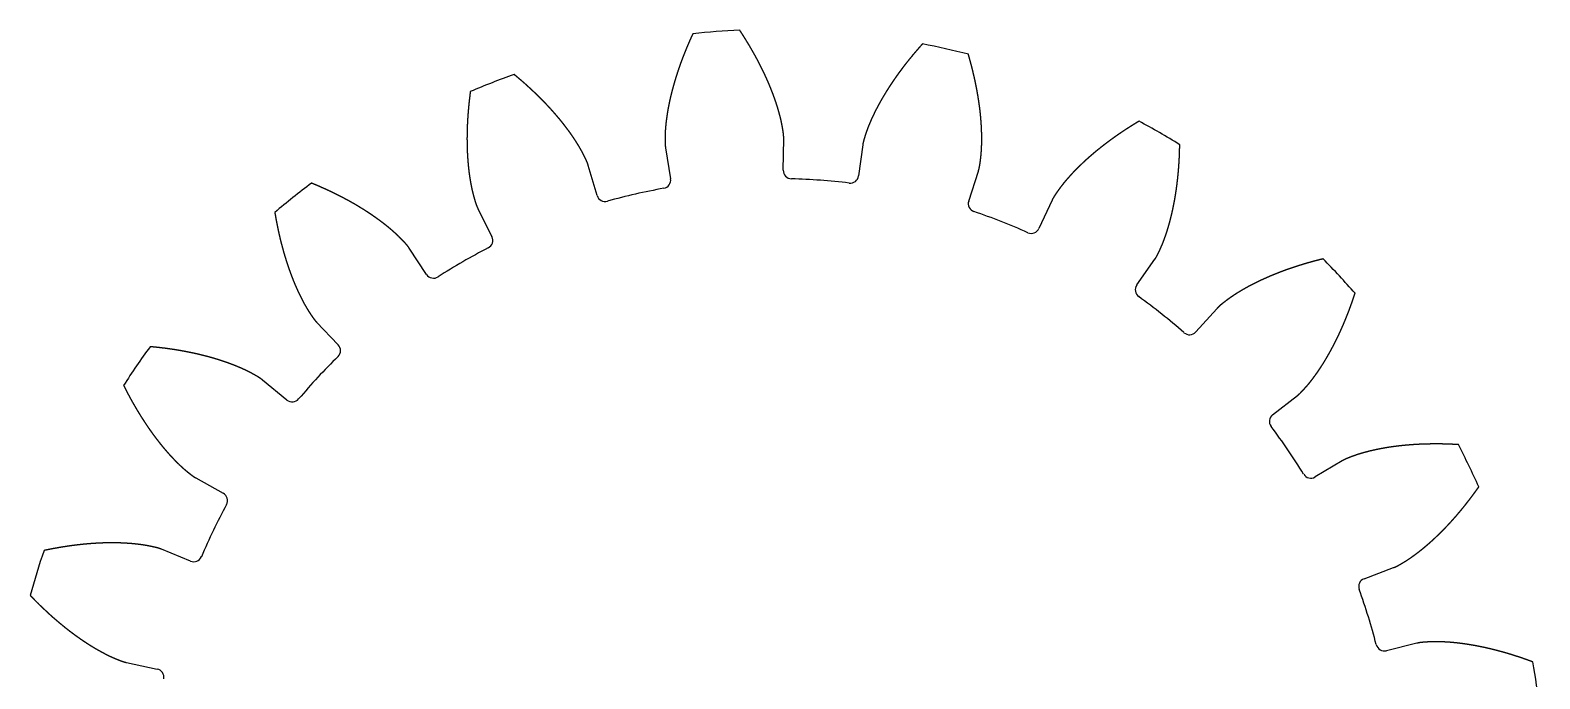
# Model space of a CAD drawing. Header units: millimetres. Extents: x -23 to 22.8, y -23 to 23.
# Drawn here: x -22.17 to 22.84, y 3.62 to 22.98 of the extents above; entities that cross this region are included whole.
import ezdxf

# ---------------------------------------------------------------- set-up
doc = ezdxf.new("R2010")
doc.units = ezdxf.units.MM
doc.layers.get('0').update_dxf_attribs({"linetype": 'CONTINUOUS'})

msp = doc.modelspace()

# ---------------------------------------------------------------- linework, layer by layer
for p, q in [((-3.232, 19.467), (-3.079, 18.543)), ((0.281, 18.795), (0.294, 19.731)), ((2.65, 19.555), (2.524, 18.627)), ((-5.272, 18.043), (-5.535, 18.941)), ((5.808, 17.877), (6.097, 18.768)), ((-8.826, 17.65), (-8.408, 16.812)), ((8.296, 17.905), (7.902, 17.056)), ((-10.356, 15.688), (-10.872, 16.468)), ((10.82, 15.371), (11.358, 16.137)), ((13.205, 14.664), (12.578, 13.969)), ((-13.636, 14.264), (-12.99, 13.587)), ((-14.52, 11.938), (-15.243, 12.532)), ((14.87, 11.499), (15.61, 12.072)), ((16.941, 10.12), (16.137, 9.641)), ((-17.235, 9.611), (-16.418, 9.154)), ((-17.393, 7.128), (-18.26, 7.482)), ((17.599, 6.605), (18.475, 6.935)), ((19.171, 4.677), (18.262, 4.456)), ((-19.302, 4.104), (-18.387, 3.909))]:
    msp.add_line(p, q)
for centre, radius, start, end in [((0, 0), 23, 92.5402, 96.0312), ((0, 0), 23, 75.3974, 78.8883), ((0, 0), 23, 109.6831, 113.174), ((0, 0), 23, 58.2545, 61.7455), ((-3.326, 18.503), 0.25, -79.8105, 9.3826), ((0.531, 18.792), 0.25, 179.1888, 268.3819), ((0, 0), 18.549, 83.0466, 88.3819), ((2.276, 18.661), 0.25, 263.0466, 352.2397), ((0, 0), 23, 126.826, 130.3169), ((-5.032, 18.113), 0.25, 196.3317, 285.5248), ((0, 0), 18.549, 100.1895, 105.5248), ((6.046, 17.8), 0.25, 162.046, 251.2391), ((0, 0), 18.549, 65.9038, 71.2391), ((-8.632, 16.7), 0.25, -62.6677, 26.5254), ((7.675, 17.161), 0.25, 245.9038, 335.0969), ((0, 0), 18.549, 117.3323, 122.6677), ((0, 0), 23, 41.1117, 44.6026), ((-10.147, 15.825), 0.25, 213.4746, 302.6677), ((11.024, 15.227), 0.25, 144.9031, 234.0962), ((0, 0), 18.549, 48.7609, 54.0962), ((12.392, 14.136), 0.25, 228.7609, 317.954), ((0, 0), 23, 143.9688, 147.4598), ((-13.171, 13.414), 0.25, -45.5248, 43.6683), ((0, 0), 18.549, 134.4752, 139.8105), ((-14.361, 12.131), 0.25, 230.6174, 319.8105), ((15.023, 11.301), 0.25, 127.7603, 216.9534), ((0, 0), 18.549, 31.6181, 36.9534), ((0, 0), 23, 23.9688, 27.4598), ((16.009, 9.856), 0.25, 211.6181, 300.8112), ((-16.54, 8.936), 0.25, -28.3819, 60.8112), ((0, 0), 18.549, 151.6181, 156.9534), ((0, 0), 23, 161.1117, 164.6026), ((-17.299, 7.36), 0.25, 247.7603, 336.9534), ((17.687, 6.371), 0.25, 110.6174, 199.8105), ((0, 0), 18.549, 14.4752, 19.8105), ((18.202, 4.699), 0.25, 194.4752, 283.6683), ((0, 0), 23, 6.826, 10.3169), ((-18.439, 3.664), 0.25, -11.2391, 77.954)]:
    msp.add_arc(centre, radius, start, end)
for points in [[(0.294, 19.731), (0.294, 19.741), (0.294, 19.76), (0.294, 19.789), (0.291, 19.827), (0.286, 19.875), (0.28, 19.923), (0.273, 19.97), (0.265, 20.018), (0.257, 20.066), (0.249, 20.113), (0.24, 20.161), (0.231, 20.209), (0.221, 20.256), (0.21, 20.304), (0.199, 20.351), (0.187, 20.399), (0.174, 20.446), (0.162, 20.493), (0.149, 20.541), (0.135, 20.588), (0.121, 20.635), (0.107, 20.683), (0.092, 20.73), (0.077, 20.777), (0.062, 20.824), (0.046, 20.871), (0.029, 20.918), (0.013, 20.965), (-0.004, 21.012), (-0.022, 21.059), (-0.039, 21.106), (-0.057, 21.152), (-0.076, 21.199), (-0.094, 21.246), (-0.113, 21.292), (-0.133, 21.339), (-0.152, 21.386), (-0.172, 21.432), (-0.193, 21.478), (-0.213, 21.525), (-0.234, 21.571), (-0.255, 21.617), (-0.277, 21.664), (-0.299, 21.71), (-0.321, 21.756), (-0.343, 21.802), (-0.366, 21.848), (-0.389, 21.894), (-0.412, 21.94), (-0.435, 21.986), (-0.459, 22.031), (-0.483, 22.077), (-0.508, 22.123), (-0.532, 22.168), (-0.557, 22.214), (-0.582, 22.259), (-0.608, 22.305), (-0.633, 22.35), (-0.659, 22.395), (-0.685, 22.44), (-0.712, 22.485), (-0.739, 22.531), (-0.766, 22.576), (-0.793, 22.62), (-0.82, 22.665), (-0.848, 22.71), (-0.876, 22.755), (-0.904, 22.799), (-0.933, 22.844), (-0.961, 22.889), (-0.984, 22.924), (-1.002, 22.951), (-1.014, 22.969), (-1.019, 22.977)], [(-2.417, 22.873), (-2.421, 22.863), (-2.43, 22.844), (-2.443, 22.815), (-2.461, 22.776), (-2.483, 22.728), (-2.504, 22.68), (-2.525, 22.631), (-2.546, 22.583), (-2.567, 22.534), (-2.588, 22.486), (-2.608, 22.437), (-2.628, 22.389), (-2.647, 22.34), (-2.667, 22.292), (-2.686, 22.243), (-2.705, 22.195), (-2.723, 22.146), (-2.742, 22.097), (-2.76, 22.049), (-2.778, 22), (-2.795, 21.951), (-2.813, 21.902), (-2.83, 21.854), (-2.846, 21.805), (-2.863, 21.756), (-2.879, 21.707), (-2.895, 21.658), (-2.91, 21.61), (-2.925, 21.561), (-2.94, 21.512), (-2.955, 21.463), (-2.969, 21.414), (-2.984, 21.365), (-2.997, 21.316), (-3.011, 21.267), (-3.024, 21.218), (-3.037, 21.169), (-3.049, 21.12), (-3.061, 21.071), (-3.073, 21.023), (-3.085, 20.974), (-3.096, 20.925), (-3.107, 20.876), (-3.117, 20.827), (-3.127, 20.778), (-3.137, 20.729), (-3.147, 20.68), (-3.156, 20.631), (-3.165, 20.582), (-3.173, 20.533), (-3.181, 20.484), (-3.188, 20.436), (-3.195, 20.387), (-3.202, 20.338), (-3.208, 20.289), (-3.214, 20.24), (-3.22, 20.192), (-3.225, 20.143), (-3.23, 20.094), (-3.234, 20.046), (-3.237, 19.997), (-3.24, 19.948), (-3.242, 19.9), (-3.244, 19.852), (-3.245, 19.803), (-3.246, 19.755), (-3.246, 19.707), (-3.246, 19.658), (-3.245, 19.61), (-3.243, 19.562), (-3.24, 19.524), (-3.236, 19.496), (-3.233, 19.477), (-3.232, 19.467)], [(4.433, 22.569), (4.425, 22.561), (4.411, 22.545), (4.39, 22.521), (4.362, 22.49), (4.327, 22.45), (4.292, 22.41), (4.258, 22.37), (4.223, 22.33), (4.189, 22.29), (4.155, 22.25), (4.122, 22.209), (4.088, 22.169), (4.055, 22.128), (4.022, 22.088), (3.99, 22.047), (3.957, 22.006), (3.925, 21.965), (3.893, 21.924), (3.862, 21.883), (3.83, 21.841), (3.799, 21.8), (3.768, 21.758), (3.738, 21.717), (3.707, 21.675), (3.677, 21.633), (3.647, 21.591), (3.618, 21.549), (3.589, 21.507), (3.56, 21.465), (3.531, 21.423), (3.503, 21.38), (3.474, 21.338), (3.447, 21.295), (3.419, 21.253), (3.392, 21.21), (3.365, 21.167), (3.338, 21.124), (3.312, 21.081), (3.286, 21.038), (3.26, 20.994), (3.234, 20.951), (3.209, 20.908), (3.184, 20.864), (3.16, 20.82), (3.136, 20.777), (3.112, 20.733), (3.089, 20.689), (3.066, 20.645), (3.043, 20.601), (3.02, 20.556), (2.998, 20.512), (2.977, 20.467), (2.956, 20.423), (2.935, 20.378), (2.914, 20.333), (2.894, 20.289), (2.875, 20.244), (2.856, 20.199), (2.837, 20.153), (2.818, 20.108), (2.801, 20.063), (2.784, 20.017), (2.767, 19.972), (2.752, 19.926), (2.736, 19.88), (2.721, 19.834), (2.707, 19.788), (2.692, 19.742), (2.679, 19.696), (2.667, 19.649), (2.659, 19.612), (2.654, 19.583), (2.651, 19.564), (2.65, 19.555)], [(6.097, 18.768), (6.1, 18.777), (6.106, 18.796), (6.113, 18.823), (6.122, 18.86), (6.132, 18.908), (6.14, 18.955), (6.147, 19.003), (6.154, 19.05), (6.16, 19.098), (6.166, 19.146), (6.172, 19.194), (6.177, 19.243), (6.182, 19.291), (6.185, 19.34), (6.188, 19.388), (6.191, 19.437), (6.193, 19.486), (6.195, 19.535), (6.197, 19.584), (6.198, 19.634), (6.198, 19.683), (6.199, 19.732), (6.198, 19.782), (6.198, 19.831), (6.197, 19.881), (6.195, 19.93), (6.194, 19.98), (6.192, 20.03), (6.189, 20.08), (6.187, 20.13), (6.183, 20.179), (6.18, 20.23), (6.176, 20.28), (6.172, 20.33), (6.168, 20.38), (6.163, 20.43), (6.158, 20.48), (6.153, 20.531), (6.147, 20.581), (6.141, 20.631), (6.134, 20.682), (6.128, 20.732), (6.121, 20.783), (6.114, 20.833), (6.106, 20.884), (6.098, 20.934), (6.09, 20.985), (6.082, 21.036), (6.073, 21.086), (6.064, 21.137), (6.055, 21.188), (6.045, 21.239), (6.036, 21.289), (6.026, 21.34), (6.015, 21.391), (6.005, 21.442), (5.994, 21.493), (5.983, 21.544), (5.971, 21.594), (5.959, 21.645), (5.947, 21.696), (5.935, 21.747), (5.923, 21.798), (5.91, 21.849), (5.897, 21.9), (5.884, 21.951), (5.87, 22.002), (5.856, 22.053), (5.842, 22.104), (5.828, 22.155), (5.816, 22.196), (5.808, 22.226), (5.802, 22.247), (5.799, 22.257)], [(-5.535, 18.941), (-5.538, 18.951), (-5.543, 18.969), (-5.552, 18.996), (-5.566, 19.032), (-5.585, 19.076), (-5.605, 19.12), (-5.626, 19.163), (-5.647, 19.207), (-5.669, 19.25), (-5.691, 19.293), (-5.713, 19.336), (-5.736, 19.379), (-5.76, 19.421), (-5.784, 19.464), (-5.809, 19.506), (-5.834, 19.547), (-5.86, 19.589), (-5.886, 19.631), (-5.912, 19.672), (-5.939, 19.713), (-5.966, 19.754), (-5.994, 19.795), (-6.022, 19.836), (-6.05, 19.877), (-6.079, 19.917), (-6.108, 19.957), (-6.138, 19.997), (-6.167, 20.037), (-6.197, 20.077), (-6.228, 20.117), (-6.259, 20.156), (-6.29, 20.196), (-6.321, 20.235), (-6.352, 20.274), (-6.384, 20.313), (-6.417, 20.352), (-6.449, 20.391), (-6.482, 20.429), (-6.515, 20.467), (-6.548, 20.506), (-6.582, 20.544), (-6.616, 20.582), (-6.65, 20.62), (-6.684, 20.657), (-6.719, 20.695), (-6.754, 20.732), (-6.789, 20.769), (-6.825, 20.807), (-6.86, 20.844), (-6.896, 20.88), (-6.933, 20.917), (-6.969, 20.954), (-7.006, 20.99), (-7.043, 21.026), (-7.08, 21.063), (-7.117, 21.099), (-7.155, 21.134), (-7.193, 21.17), (-7.231, 21.206), (-7.269, 21.241), (-7.308, 21.277), (-7.347, 21.312), (-7.386, 21.347), (-7.425, 21.382), (-7.464, 21.417), (-7.504, 21.451), (-7.544, 21.486), (-7.584, 21.52), (-7.625, 21.554), (-7.665, 21.588), (-7.698, 21.616), (-7.722, 21.636), (-7.739, 21.649), (-7.747, 21.656)], [(-9.051, 21.144), (-9.053, 21.134), (-9.055, 21.113), (-9.06, 21.081), (-9.065, 21.039), (-9.071, 20.986), (-9.078, 20.934), (-9.084, 20.881), (-9.09, 20.829), (-9.095, 20.777), (-9.1, 20.724), (-9.105, 20.672), (-9.11, 20.62), (-9.115, 20.568), (-9.119, 20.515), (-9.123, 20.463), (-9.127, 20.411), (-9.13, 20.359), (-9.133, 20.307), (-9.136, 20.256), (-9.139, 20.204), (-9.141, 20.152), (-9.143, 20.1), (-9.145, 20.049), (-9.147, 19.997), (-9.148, 19.946), (-9.149, 19.894), (-9.15, 19.843), (-9.15, 19.792), (-9.151, 19.74), (-9.15, 19.689), (-9.15, 19.638), (-9.149, 19.587), (-9.148, 19.536), (-9.147, 19.486), (-9.146, 19.435), (-9.144, 19.384), (-9.142, 19.334), (-9.139, 19.283), (-9.136, 19.233), (-9.133, 19.183), (-9.13, 19.133), (-9.126, 19.082), (-9.122, 19.033), (-9.118, 18.983), (-9.113, 18.933), (-9.108, 18.883), (-9.102, 18.834), (-9.097, 18.784), (-9.091, 18.735), (-9.084, 18.686), (-9.077, 18.637), (-9.07, 18.588), (-9.063, 18.539), (-9.055, 18.491), (-9.046, 18.442), (-9.037, 18.394), (-9.028, 18.346), (-9.019, 18.297), (-9.009, 18.25), (-8.999, 18.202), (-8.988, 18.154), (-8.976, 18.107), (-8.964, 18.06), (-8.951, 18.013), (-8.938, 17.967), (-8.924, 17.921), (-8.911, 17.874), (-8.896, 17.828), (-8.881, 17.782), (-8.865, 17.737), (-8.851, 17.702), (-8.839, 17.676), (-8.83, 17.658), (-8.826, 17.65)], [(10.888, 20.26), (10.879, 20.254), (10.861, 20.243), (10.833, 20.227), (10.797, 20.205), (10.752, 20.177), (10.707, 20.149), (10.662, 20.121), (10.617, 20.093), (10.573, 20.065), (10.529, 20.036), (10.485, 20.008), (10.441, 19.979), (10.397, 19.95), (10.354, 19.921), (10.311, 19.891), (10.268, 19.862), (10.225, 19.832), (10.182, 19.802), (10.14, 19.772), (10.098, 19.742), (10.056, 19.712), (10.014, 19.681), (9.973, 19.65), (9.931, 19.619), (9.89, 19.588), (9.85, 19.557), (9.809, 19.526), (9.769, 19.494), (9.728, 19.462), (9.689, 19.43), (9.649, 19.398), (9.609, 19.366), (9.57, 19.333), (9.531, 19.301), (9.493, 19.268), (9.454, 19.235), (9.416, 19.202), (9.378, 19.168), (9.341, 19.135), (9.303, 19.101), (9.266, 19.067), (9.229, 19.033), (9.193, 18.998), (9.157, 18.964), (9.121, 18.929), (9.085, 18.894), (9.05, 18.859), (9.014, 18.824), (8.98, 18.788), (8.945, 18.753), (8.911, 18.717), (8.877, 18.681), (8.844, 18.644), (8.811, 18.608), (8.778, 18.571), (8.746, 18.534), (8.714, 18.497), (8.682, 18.46), (8.651, 18.422), (8.62, 18.384), (8.59, 18.346), (8.56, 18.307), (8.531, 18.269), (8.503, 18.229), (8.474, 18.19), (8.447, 18.151), (8.419, 18.111), (8.392, 18.071), (8.365, 18.031), (8.34, 17.99), (8.322, 17.957), (8.308, 17.931), (8.3, 17.914), (8.296, 17.905)], [(11.358, 16.137), (11.364, 16.145), (11.374, 16.161), (11.39, 16.185), (11.41, 16.218), (11.432, 16.26), (11.454, 16.303), (11.475, 16.347), (11.496, 16.39), (11.516, 16.434), (11.536, 16.478), (11.555, 16.523), (11.575, 16.567), (11.593, 16.612), (11.611, 16.657), (11.628, 16.703), (11.645, 16.749), (11.662, 16.795), (11.678, 16.841), (11.694, 16.888), (11.709, 16.934), (11.724, 16.981), (11.739, 17.028), (11.754, 17.076), (11.768, 17.123), (11.781, 17.171), (11.795, 17.219), (11.808, 17.267), (11.82, 17.315), (11.833, 17.363), (11.845, 17.412), (11.857, 17.46), (11.868, 17.509), (11.879, 17.558), (11.89, 17.607), (11.901, 17.656), (11.911, 17.706), (11.921, 17.755), (11.931, 17.805), (11.94, 17.855), (11.949, 17.905), (11.958, 17.955), (11.967, 18.005), (11.975, 18.055), (11.983, 18.106), (11.991, 18.156), (11.998, 18.207), (12.005, 18.258), (12.012, 18.308), (12.019, 18.359), (12.025, 18.411), (12.031, 18.462), (12.037, 18.513), (12.043, 18.565), (12.048, 18.616), (12.053, 18.668), (12.058, 18.719), (12.063, 18.771), (12.067, 18.823), (12.071, 18.875), (12.075, 18.927), (12.078, 18.979), (12.082, 19.032), (12.085, 19.084), (12.088, 19.136), (12.09, 19.189), (12.092, 19.242), (12.095, 19.294), (12.096, 19.347), (12.098, 19.4), (12.099, 19.453), (12.1, 19.495), (12.101, 19.527), (12.101, 19.548), (12.101, 19.559)], [(-10.872, 16.468), (-10.877, 16.476), (-10.888, 16.492), (-10.905, 16.516), (-10.928, 16.546), (-10.959, 16.583), (-10.991, 16.619), (-11.024, 16.654), (-11.057, 16.689), (-11.091, 16.724), (-11.125, 16.759), (-11.159, 16.793), (-11.193, 16.827), (-11.228, 16.861), (-11.264, 16.894), (-11.3, 16.927), (-11.337, 16.959), (-11.373, 16.992), (-11.411, 17.024), (-11.448, 17.055), (-11.486, 17.087), (-11.524, 17.118), (-11.562, 17.149), (-11.601, 17.18), (-11.64, 17.21), (-11.68, 17.24), (-11.719, 17.27), (-11.759, 17.3), (-11.799, 17.329), (-11.84, 17.358), (-11.881, 17.387), (-11.922, 17.416), (-11.963, 17.445), (-12.004, 17.473), (-12.046, 17.501), (-12.088, 17.529), (-12.13, 17.556), (-12.173, 17.584), (-12.215, 17.611), (-12.258, 17.638), (-12.302, 17.665), (-12.345, 17.691), (-12.388, 17.717), (-12.432, 17.743), (-12.476, 17.769), (-12.52, 17.795), (-12.565, 17.82), (-12.61, 17.846), (-12.654, 17.871), (-12.699, 17.895), (-12.745, 17.92), (-12.79, 17.944), (-12.836, 17.969), (-12.882, 17.993), (-12.928, 18.016), (-12.974, 18.04), (-13.02, 18.063), (-13.067, 18.087), (-13.113, 18.11), (-13.16, 18.132), (-13.207, 18.155), (-13.255, 18.177), (-13.302, 18.2), (-13.35, 18.222), (-13.398, 18.243), (-13.446, 18.265), (-13.494, 18.286), (-13.542, 18.308), (-13.59, 18.329), (-13.639, 18.349), (-13.688, 18.37), (-13.727, 18.386), (-13.756, 18.398), (-13.776, 18.407), (-13.786, 18.411)], [(-14.881, 17.537), (-14.88, 17.526), (-14.876, 17.506), (-14.871, 17.474), (-14.864, 17.432), (-14.854, 17.38), (-14.845, 17.328), (-14.835, 17.276), (-14.825, 17.224), (-14.815, 17.173), (-14.805, 17.121), (-14.794, 17.07), (-14.783, 17.018), (-14.772, 16.967), (-14.761, 16.916), (-14.749, 16.865), (-14.738, 16.814), (-14.726, 16.764), (-14.713, 16.713), (-14.701, 16.663), (-14.688, 16.612), (-14.675, 16.562), (-14.662, 16.512), (-14.648, 16.462), (-14.635, 16.413), (-14.621, 16.363), (-14.607, 16.314), (-14.592, 16.264), (-14.578, 16.215), (-14.563, 16.166), (-14.547, 16.117), (-14.532, 16.069), (-14.516, 16.02), (-14.5, 15.972), (-14.484, 15.924), (-14.468, 15.876), (-14.451, 15.828), (-14.434, 15.78), (-14.417, 15.733), (-14.399, 15.686), (-14.382, 15.638), (-14.364, 15.591), (-14.345, 15.545), (-14.327, 15.498), (-14.308, 15.452), (-14.289, 15.406), (-14.269, 15.36), (-14.249, 15.314), (-14.229, 15.268), (-14.209, 15.223), (-14.188, 15.178), (-14.167, 15.133), (-14.146, 15.089), (-14.124, 15.044), (-14.102, 15), (-14.08, 14.956), (-14.058, 14.913), (-14.035, 14.869), (-14.012, 14.826), (-13.988, 14.783), (-13.964, 14.741), (-13.939, 14.699), (-13.914, 14.657), (-13.889, 14.616), (-13.863, 14.575), (-13.837, 14.534), (-13.81, 14.494), (-13.783, 14.454), (-13.756, 14.414), (-13.728, 14.375), (-13.699, 14.336), (-13.675, 14.307), (-13.656, 14.285), (-13.643, 14.271), (-13.636, 14.264)], [(16.376, 16.15), (16.366, 16.148), (16.345, 16.143), (16.314, 16.135), (16.273, 16.125), (16.222, 16.112), (16.17, 16.098), (16.119, 16.085), (16.068, 16.071), (16.018, 16.057), (15.967, 16.043), (15.916, 16.028), (15.866, 16.014), (15.816, 15.999), (15.766, 15.984), (15.716, 15.968), (15.666, 15.953), (15.616, 15.937), (15.567, 15.921), (15.518, 15.905), (15.468, 15.888), (15.419, 15.872), (15.37, 15.855), (15.322, 15.838), (15.273, 15.82), (15.225, 15.803), (15.177, 15.785), (15.128, 15.767), (15.081, 15.749), (15.033, 15.73), (14.985, 15.711), (14.938, 15.692), (14.891, 15.673), (14.844, 15.654), (14.797, 15.634), (14.75, 15.614), (14.704, 15.594), (14.658, 15.573), (14.611, 15.552), (14.566, 15.531), (14.52, 15.51), (14.474, 15.489), (14.429, 15.467), (14.384, 15.445), (14.339, 15.422), (14.295, 15.4), (14.25, 15.377), (14.206, 15.354), (14.162, 15.331), (14.119, 15.307), (14.075, 15.283), (14.032, 15.259), (13.989, 15.234), (13.947, 15.209), (13.904, 15.184), (13.862, 15.158), (13.82, 15.133), (13.779, 15.107), (13.738, 15.08), (13.697, 15.054), (13.656, 15.026), (13.616, 14.999), (13.576, 14.971), (13.537, 14.942), (13.498, 14.913), (13.46, 14.884), (13.421, 14.855), (13.383, 14.825), (13.346, 14.795), (13.308, 14.764), (13.272, 14.732), (13.245, 14.706), (13.225, 14.685), (13.212, 14.671), (13.205, 14.664)], [(15.61, 12.072), (15.618, 12.078), (15.633, 12.09), (15.655, 12.109), (15.683, 12.134), (15.717, 12.168), (15.751, 12.203), (15.783, 12.238), (15.816, 12.274), (15.848, 12.31), (15.88, 12.346), (15.912, 12.382), (15.944, 12.419), (15.975, 12.457), (16.005, 12.495), (16.035, 12.533), (16.065, 12.572), (16.094, 12.611), (16.123, 12.651), (16.152, 12.691), (16.181, 12.731), (16.209, 12.771), (16.237, 12.812), (16.265, 12.853), (16.292, 12.894), (16.319, 12.935), (16.346, 12.977), (16.373, 13.019), (16.399, 13.061), (16.425, 13.104), (16.451, 13.147), (16.477, 13.19), (16.502, 13.233), (16.527, 13.277), (16.552, 13.32), (16.576, 13.364), (16.601, 13.408), (16.625, 13.453), (16.649, 13.497), (16.672, 13.542), (16.696, 13.587), (16.719, 13.632), (16.742, 13.678), (16.765, 13.723), (16.787, 13.769), (16.809, 13.815), (16.832, 13.861), (16.853, 13.908), (16.875, 13.954), (16.896, 14.001), (16.917, 14.048), (16.938, 14.095), (16.959, 14.143), (16.98, 14.19), (17, 14.238), (17.02, 14.286), (17.04, 14.334), (17.06, 14.382), (17.079, 14.43), (17.098, 14.479), (17.117, 14.527), (17.136, 14.576), (17.155, 14.625), (17.173, 14.674), (17.191, 14.723), (17.209, 14.773), (17.227, 14.822), (17.244, 14.872), (17.262, 14.922), (17.279, 14.972), (17.296, 15.022), (17.309, 15.063), (17.319, 15.093), (17.326, 15.113), (17.329, 15.123)], [(-15.243, 12.532), (-15.251, 12.538), (-15.266, 12.55), (-15.289, 12.568), (-15.32, 12.59), (-15.36, 12.616), (-15.402, 12.64), (-15.443, 12.665), (-15.485, 12.688), (-15.528, 12.712), (-15.57, 12.735), (-15.613, 12.758), (-15.656, 12.78), (-15.699, 12.802), (-15.743, 12.823), (-15.787, 12.844), (-15.832, 12.864), (-15.877, 12.884), (-15.922, 12.904), (-15.967, 12.923), (-16.012, 12.942), (-16.058, 12.961), (-16.104, 12.979), (-16.15, 12.997), (-16.196, 13.014), (-16.242, 13.032), (-16.289, 13.049), (-16.336, 13.065), (-16.383, 13.081), (-16.43, 13.097), (-16.478, 13.113), (-16.525, 13.128), (-16.573, 13.143), (-16.621, 13.158), (-16.669, 13.173), (-16.718, 13.187), (-16.766, 13.201), (-16.815, 13.215), (-16.864, 13.228), (-16.913, 13.241), (-16.962, 13.254), (-17.011, 13.266), (-17.06, 13.279), (-17.11, 13.291), (-17.16, 13.302), (-17.209, 13.314), (-17.259, 13.325), (-17.309, 13.336), (-17.36, 13.347), (-17.41, 13.357), (-17.46, 13.367), (-17.511, 13.377), (-17.562, 13.387), (-17.613, 13.396), (-17.664, 13.406), (-17.715, 13.414), (-17.766, 13.423), (-17.817, 13.432), (-17.869, 13.44), (-17.92, 13.448), (-17.972, 13.455), (-18.024, 13.463), (-18.076, 13.47), (-18.128, 13.477), (-18.18, 13.484), (-18.232, 13.49), (-18.284, 13.497), (-18.337, 13.503), (-18.389, 13.508), (-18.442, 13.514), (-18.494, 13.519), (-18.537, 13.523), (-18.568, 13.526), (-18.589, 13.528), (-18.6, 13.529)], [(-19.389, 12.372), (-19.385, 12.362), (-19.375, 12.343), (-19.361, 12.315), (-19.341, 12.277), (-19.317, 12.23), (-19.293, 12.183), (-19.268, 12.136), (-19.244, 12.089), (-19.219, 12.043), (-19.193, 11.997), (-19.168, 11.951), (-19.143, 11.905), (-19.117, 11.859), (-19.091, 11.814), (-19.065, 11.768), (-19.039, 11.723), (-19.012, 11.678), (-18.986, 11.634), (-18.959, 11.589), (-18.932, 11.545), (-18.905, 11.501), (-18.878, 11.457), (-18.85, 11.413), (-18.822, 11.37), (-18.794, 11.327), (-18.766, 11.284), (-18.738, 11.241), (-18.709, 11.198), (-18.681, 11.156), (-18.652, 11.113), (-18.623, 11.072), (-18.594, 11.03), (-18.564, 10.988), (-18.534, 10.947), (-18.505, 10.906), (-18.474, 10.865), (-18.444, 10.825), (-18.414, 10.784), (-18.383, 10.744), (-18.352, 10.705), (-18.321, 10.665), (-18.29, 10.626), (-18.258, 10.587), (-18.227, 10.548), (-18.195, 10.51), (-18.163, 10.471), (-18.13, 10.434), (-18.098, 10.396), (-18.065, 10.359), (-18.032, 10.322), (-17.999, 10.285), (-17.965, 10.249), (-17.931, 10.213), (-17.897, 10.177), (-17.863, 10.142), (-17.829, 10.107), (-17.794, 10.072), (-17.759, 10.038), (-17.724, 10.004), (-17.689, 9.97), (-17.653, 9.937), (-17.617, 9.904), (-17.58, 9.873), (-17.543, 9.841), (-17.506, 9.81), (-17.469, 9.779), (-17.431, 9.749), (-17.393, 9.719), (-17.355, 9.69), (-17.316, 9.661), (-17.284, 9.64), (-17.26, 9.625), (-17.243, 9.616), (-17.235, 9.611)], [(20.409, 10.606), (20.398, 10.607), (20.377, 10.608), (20.345, 10.61), (20.303, 10.612), (20.25, 10.614), (20.197, 10.617), (20.144, 10.619), (20.091, 10.621), (20.039, 10.622), (19.986, 10.624), (19.934, 10.625), (19.881, 10.626), (19.829, 10.626), (19.777, 10.627), (19.724, 10.627), (19.672, 10.626), (19.62, 10.626), (19.568, 10.625), (19.516, 10.624), (19.464, 10.623), (19.413, 10.622), (19.361, 10.62), (19.309, 10.618), (19.258, 10.616), (19.206, 10.613), (19.155, 10.61), (19.104, 10.607), (19.053, 10.604), (19.001, 10.6), (18.951, 10.596), (18.9, 10.592), (18.849, 10.588), (18.798, 10.583), (18.748, 10.578), (18.697, 10.572), (18.647, 10.567), (18.597, 10.561), (18.546, 10.555), (18.496, 10.548), (18.447, 10.541), (18.397, 10.534), (18.347, 10.527), (18.298, 10.519), (18.248, 10.511), (18.199, 10.502), (18.15, 10.493), (18.101, 10.484), (18.052, 10.475), (18.003, 10.465), (17.955, 10.455), (17.906, 10.445), (17.858, 10.434), (17.81, 10.423), (17.762, 10.411), (17.714, 10.399), (17.667, 10.387), (17.62, 10.374), (17.572, 10.361), (17.525, 10.348), (17.478, 10.334), (17.432, 10.319), (17.386, 10.304), (17.34, 10.288), (17.294, 10.272), (17.249, 10.256), (17.203, 10.239), (17.158, 10.221), (17.113, 10.204), (17.069, 10.185), (17.025, 10.166), (16.991, 10.149), (16.966, 10.135), (16.949, 10.125), (16.941, 10.12)], [(18.475, 6.935), (18.484, 6.938), (18.502, 6.945), (18.528, 6.956), (18.563, 6.973), (18.606, 6.995), (18.648, 7.018), (18.689, 7.042), (18.731, 7.067), (18.773, 7.091), (18.814, 7.117), (18.855, 7.142), (18.896, 7.168), (18.937, 7.195), (18.977, 7.222), (19.017, 7.25), (19.057, 7.279), (19.096, 7.307), (19.136, 7.337), (19.175, 7.366), (19.214, 7.396), (19.253, 7.426), (19.292, 7.457), (19.33, 7.488), (19.369, 7.519), (19.407, 7.551), (19.445, 7.583), (19.483, 7.615), (19.52, 7.648), (19.558, 7.68), (19.595, 7.714), (19.632, 7.747), (19.669, 7.781), (19.706, 7.815), (19.743, 7.85), (19.779, 7.885), (19.815, 7.92), (19.852, 7.955), (19.888, 7.99), (19.923, 8.026), (19.959, 8.062), (19.994, 8.099), (20.03, 8.135), (20.065, 8.172), (20.1, 8.209), (20.135, 8.247), (20.169, 8.284), (20.204, 8.322), (20.238, 8.361), (20.273, 8.399), (20.307, 8.438), (20.341, 8.476), (20.374, 8.515), (20.408, 8.555), (20.441, 8.594), (20.475, 8.634), (20.508, 8.674), (20.541, 8.714), (20.574, 8.755), (20.606, 8.796), (20.639, 8.836), (20.671, 8.878), (20.703, 8.919), (20.735, 8.96), (20.767, 9.002), (20.799, 9.044), (20.83, 9.086), (20.862, 9.129), (20.893, 9.171), (20.924, 9.214), (20.955, 9.257), (20.98, 9.291), (20.998, 9.317), (21.011, 9.335), (21.017, 9.344)], [(-18.26, 7.482), (-18.269, 7.486), (-18.287, 7.493), (-18.314, 7.503), (-18.35, 7.515), (-18.396, 7.528), (-18.443, 7.539), (-18.49, 7.55), (-18.537, 7.56), (-18.585, 7.57), (-18.632, 7.58), (-18.68, 7.589), (-18.727, 7.598), (-18.775, 7.606), (-18.823, 7.613), (-18.872, 7.62), (-18.92, 7.626), (-18.969, 7.632), (-19.018, 7.638), (-19.067, 7.643), (-19.115, 7.647), (-19.165, 7.652), (-19.214, 7.656), (-19.263, 7.659), (-19.312, 7.662), (-19.362, 7.665), (-19.412, 7.668), (-19.461, 7.67), (-19.511, 7.671), (-19.561, 7.673), (-19.611, 7.674), (-19.661, 7.674), (-19.711, 7.674), (-19.761, 7.674), (-19.812, 7.674), (-19.862, 7.673), (-19.912, 7.672), (-19.963, 7.671), (-20.013, 7.67), (-20.064, 7.668), (-20.115, 7.665), (-20.166, 7.663), (-20.216, 7.66), (-20.267, 7.657), (-20.318, 7.654), (-20.369, 7.65), (-20.42, 7.646), (-20.471, 7.641), (-20.522, 7.637), (-20.574, 7.632), (-20.625, 7.627), (-20.676, 7.621), (-20.727, 7.616), (-20.779, 7.61), (-20.83, 7.604), (-20.882, 7.597), (-20.933, 7.59), (-20.985, 7.583), (-21.036, 7.576), (-21.088, 7.568), (-21.14, 7.56), (-21.191, 7.552), (-21.243, 7.544), (-21.295, 7.535), (-21.346, 7.526), (-21.398, 7.517), (-21.45, 7.508), (-21.502, 7.498), (-21.554, 7.488), (-21.606, 7.478), (-21.658, 7.467), (-21.699, 7.459), (-21.73, 7.452), (-21.751, 7.448), (-21.761, 7.446)], [(-22.174, 6.107), (-22.167, 6.099), (-22.152, 6.084), (-22.13, 6.061), (-22.101, 6.03), (-22.064, 5.992), (-22.027, 5.955), (-21.989, 5.917), (-21.952, 5.88), (-21.915, 5.843), (-21.877, 5.806), (-21.839, 5.77), (-21.801, 5.734), (-21.763, 5.698), (-21.725, 5.662), (-21.687, 5.626), (-21.649, 5.591), (-21.61, 5.556), (-21.572, 5.521), (-21.533, 5.486), (-21.494, 5.452), (-21.455, 5.418), (-21.416, 5.384), (-21.377, 5.35), (-21.337, 5.317), (-21.298, 5.284), (-21.258, 5.251), (-21.219, 5.218), (-21.179, 5.186), (-21.139, 5.154), (-21.099, 5.122), (-21.059, 5.09), (-21.019, 5.059), (-20.978, 5.028), (-20.938, 4.998), (-20.897, 4.967), (-20.856, 4.937), (-20.815, 4.907), (-20.774, 4.878), (-20.733, 4.849), (-20.692, 4.82), (-20.651, 4.791), (-20.609, 4.763), (-20.568, 4.735), (-20.526, 4.707), (-20.484, 4.68), (-20.442, 4.653), (-20.4, 4.626), (-20.358, 4.6), (-20.316, 4.574), (-20.273, 4.548), (-20.23, 4.523), (-20.188, 4.498), (-20.145, 4.474), (-20.102, 4.45), (-20.059, 4.426), (-20.016, 4.403), (-19.972, 4.38), (-19.929, 4.357), (-19.885, 4.335), (-19.841, 4.313), (-19.797, 4.292), (-19.753, 4.272), (-19.709, 4.252), (-19.664, 4.233), (-19.62, 4.214), (-19.575, 4.196), (-19.53, 4.178), (-19.485, 4.16), (-19.44, 4.143), (-19.395, 4.128), (-19.358, 4.117), (-19.33, 4.11), (-19.311, 4.106), (-19.302, 4.104)], [(22.628, 4.119), (22.618, 4.123), (22.598, 4.13), (22.568, 4.141), (22.529, 4.156), (22.479, 4.174), (22.429, 4.192), (22.379, 4.21), (22.329, 4.227), (22.28, 4.244), (22.23, 4.261), (22.18, 4.277), (22.13, 4.293), (22.08, 4.309), (22.03, 4.325), (21.98, 4.341), (21.93, 4.356), (21.881, 4.371), (21.831, 4.385), (21.781, 4.4), (21.731, 4.414), (21.681, 4.428), (21.631, 4.441), (21.581, 4.455), (21.531, 4.468), (21.481, 4.48), (21.431, 4.493), (21.382, 4.505), (21.332, 4.517), (21.282, 4.528), (21.232, 4.54), (21.182, 4.551), (21.132, 4.561), (21.082, 4.572), (21.033, 4.582), (20.983, 4.592), (20.933, 4.601), (20.883, 4.61), (20.834, 4.619), (20.784, 4.627), (20.734, 4.636), (20.684, 4.643), (20.635, 4.651), (20.585, 4.658), (20.536, 4.665), (20.486, 4.671), (20.436, 4.678), (20.387, 4.683), (20.338, 4.689), (20.288, 4.694), (20.239, 4.698), (20.189, 4.703), (20.14, 4.707), (20.091, 4.71), (20.042, 4.713), (19.993, 4.716), (19.944, 4.718), (19.895, 4.72), (19.846, 4.721), (19.797, 4.722), (19.748, 4.723), (19.699, 4.723), (19.651, 4.722), (19.602, 4.72), (19.554, 4.718), (19.505, 4.716), (19.457, 4.713), (19.409, 4.71), (19.361, 4.706), (19.313, 4.702), (19.265, 4.696), (19.227, 4.69), (19.199, 4.684), (19.181, 4.68), (19.171, 4.677)]]:
    msp.add_open_spline(points, degree=5)

doc.saveas('drawing.dxf')
